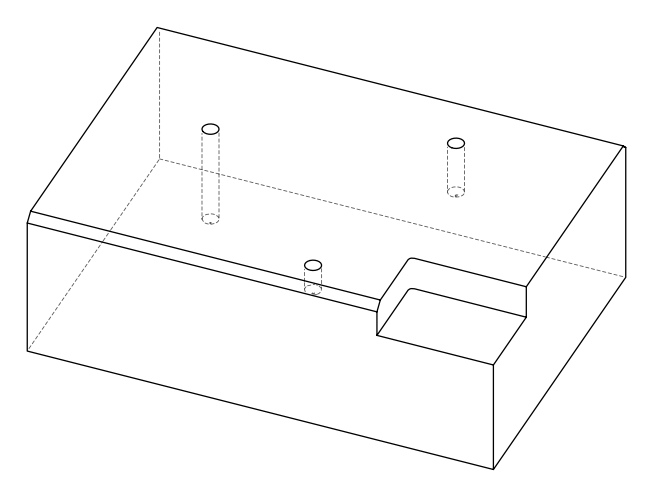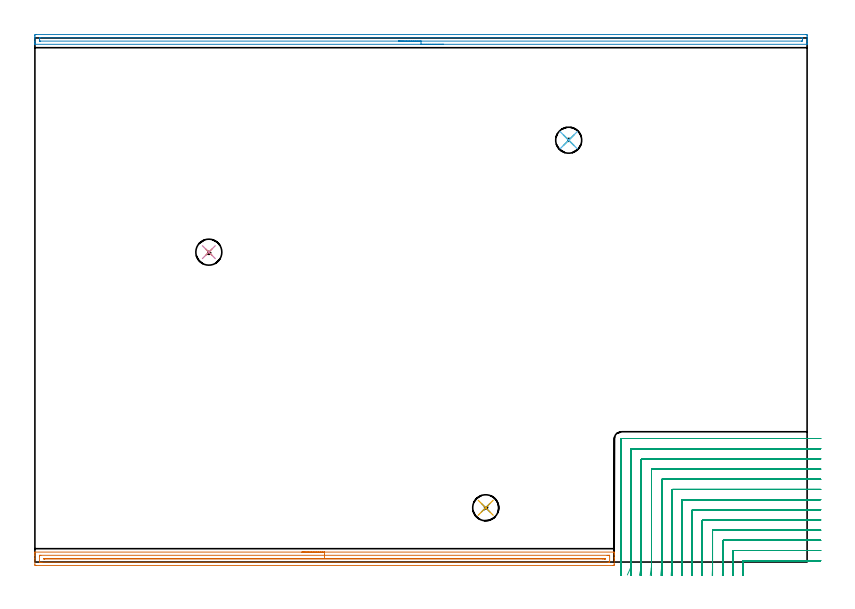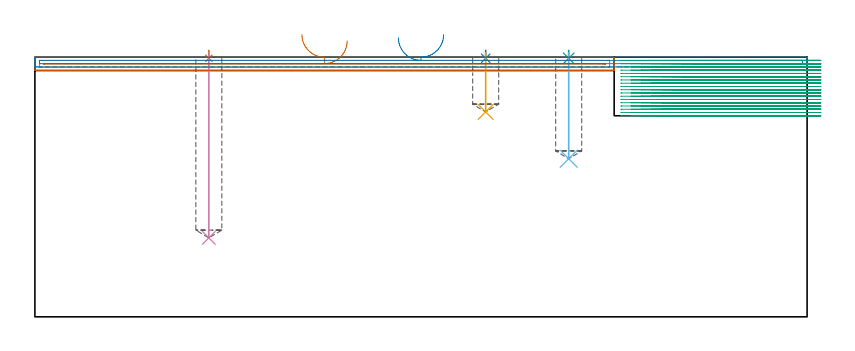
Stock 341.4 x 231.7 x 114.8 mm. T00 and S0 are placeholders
(PLAN: 9 operations, 3 tool changes, 62.5 min)
(1 SPOT_DRILL | STEP1POCKET | NXT0321_9005460120000 | 0.03 min | 1 mm3)
(2 SPOT_DRILL_1 | STEP1POCKET_1 | NXT0321_9005460120000 | 0.03 min | 1 mm3)
(3 SPOT_DRILL_2 | STEP1POCKET_2 | NXT0321_9005460120000 | 0.03 min | 1 mm3)
(4 DRILL_BLIND_HOLE_INTO_CENTER | STEP1POCKET | UGT0301_510 | 0.33 min | 8037 mm3)
(5 DRILL_BLIND_HOLE_INTO_CENTER_1 | STEP1POCKET_1 | UGT0301_510 | 0.11 min | 2267 mm3)
(6 DRILL_BLIND_HOLE_INTO_CENTER_2 | STEP1POCKET_2 | UGT0301_510 | 0.19 min | 4411 mm3)
(7 AREA_MILL | FG_CHAMFER_SURFACE | UGT0205_001 | 6.3 min | 4529 mm3)
(8 AREA_MILL_1 | FG_CHAMFER_SURFACE_1 | UGT0205_001 | 5.63 min | 3158 mm3)
(9 MILL_CORNER_NOTCH_RECTANGULAR | CORNER_NOTCH_RECTANGULAR | NXT0201_008 | Follow Part, ap 1.5, ae 75% | 49.91 min | 127146 mm3)
(TOOL NXT0321_9005460120000 | NC Spot Drill, 142deg, 12mm, Carbide, Uncoated | D12 PA142 FL30 Z2)
(TOOL UGT0301_510 | Carbide Drill 11.5 mm | D11.5 PA118 FL94 Z2)
(TOOL UGT0205_001 | Chamfer Mill 20 x 3 x 45 deg. | D20 FL50 Z2)
(TOOL NXT0201_008 | ENDMILL 6mm [2P460-0600-NA 1630] | D6 FL26 Z6)
(OP 1 SPOT_DRILL)
G17 G21 G94 G90
T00 M6
G54
G17 G0 G90 X76.9 Y137. S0 M3
G43 Z124.8 H0
G94 G81 G98 Z114.305 F250. R117.8
G80
M5
M2
(OP 2 SPOT_DRILL_1)
G17 G21 G94 G90
T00 M6
G54
G17 G0 G90 X199.3 Y24. S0 M3
G43 Z124.8 H0
G94 G81 G98 Z114.305 F250. R117.8
G80
M5
M2
(OP 3 SPOT_DRILL_2)
G17 G21 G94 G90
T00 M6
G54
G17 G0 G90 X236. Y186.5 S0 M3
G43 Z124.8 H0
G94 G81 G98 Z114.305 F250. R117.8
G80
M5
M2
(OP 4 DRILL_BLIND_HOLE_INTO_CENTER)
G17 G21 G94 G90
T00 M6
G54
G17 G0 G90 X76.9 Y137. S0 M3
G43 Z124.8 H0
G94 G81 G98 Z34.9 F250. R116.8
G80
M5
M2
(OP 5 DRILL_BLIND_HOLE_INTO_CENTER_1)
G17 G21 G94 G90
T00 M6
G54
G17 G0 G90 X199.3 Y24. S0 M3
G43 Z124.8 H0
G94 G81 G98 Z90.6 F250. R116.8
G80
M5
M2
(OP 6 DRILL_BLIND_HOLE_INTO_CENTER_2)
G17 G21 G94 G90
T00 M6
G54
G17 G0 G90 X236. Y186.5 S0 M3
G43 Z124.8 H0
G94 G81 G98 Z69.9 F250. R116.8
G80
M5
M2
(OP 7 AREA_MILL)
G17 G21 G94 G90
T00 M6
G54
G17 G0 G90 X118.05 Y4.4 S1061 M3
G43 Z124.8 H0
G94 G1 X118.088 Z123.928 F250.
X118.202 Z123.063
X118.391 Z122.212
X118.653 Z121.38
X118.987 Z120.574
X119.39 Z119.8
X119.858 Z119.064
X120.39 Z118.372
X120.979 Z117.729
X121.622 Z117.139
X122.314 Z116.608
X123.05 Z116.14
X123.824 Z115.737
X124.63 Z115.403
X125.462 Z115.141
X126.314 Z114.952
X127.178 Z114.838
X128.05 Z114.8
X255.917
X256.09 Y4.397 Z114.788
X256.098 Y4.266 Z114.658
X256.1 Y4.129 Z114.529
Y3.909 Z114.308
Y3.196 Z113.59
Y1.967 Z112.363
Y1.45 Z111.844
Y0.835 Z111.231
Y-0.91 Z109.486
X256.097 Y-1.169 Z109.228
X256.09 Y-1.493 Z108.904
X255.808 Y-1.498 Z108.901
X255.47 Y-1.5 Z108.9
X0.63
X0.292 Y-1.498 Z108.901
X0.01 Y-1.493 Z108.904
X0. Y-1.169 Z109.228
Y1.45 Z111.844
Y2.839 Z113.235
Y3.196 Z113.59
Y3.909 Z114.308
Y4.129 Z114.529
X0.002 Y4.266 Z114.658
X0.01 Y4.404 Z114.795
X0.179 Y4.4 Z114.8
X128.05
Y2.986 Z113.386
X253.003
X253.682 Y2.985 Z113.385
X253.9 Y2.983 Z113.383
X254.039 Y2.979 Z113.379
X254.091 Y2.97 Z113.37
X254.093 Y2.94 Z113.34
X254.099 Y2.789 Z113.189
Y0.17 Z110.57
X254.095 Y0.033 Z110.433
X254.09 Y-0.07 Z110.33
X254.02 Y-0.079 Z110.321
X253.682 Y-0.083 Z110.317
X253.466 Y-0.085 Z110.315
X3.097 Y-0.086 Z110.314
X2.418 Y-0.085 Z110.315
X2.2 Y-0.083 Z110.317
X2.061 Y-0.079 Z110.321
X2.009 Y-0.07 Z110.33
X2.007 Y-0.041 Z110.359
X2.001 Y0.111 Z110.511
Y2.73 Z113.13
X2.005 Y2.867 Z113.267
X2.01 Y2.97 Z113.37
X2.08 Y2.979 Z113.379
X2.418 Y2.983 Z113.383
X2.634 Y2.985 Z113.385
X128.05 Y2.986 Z113.386
Y1.571 Z111.971
X251.77
X251.894 Y1.57 Z111.97
X252.018 Y1.567 Z111.967
X252.09 Y1.564 Z111.964
X252.093 Y1.517 Z111.917
X252.094 Y1.45 Z111.85
X252.09 Y1.351 Z111.751
X252.085 Y1.335 Z111.735
X252.059 Y1.332 Z111.732
X252.017 Y1.33 Z111.73
X251.894 Y1.329 Z111.729
X251.124 Y1.328 Z111.728
X4.33 Y1.329 Z111.729
X4.206 Y1.33 Z111.73
X4.082 Y1.333 Z111.733
X4.01 Y1.336 Z111.736
X4.007 Y1.383 Z111.783
X4.006 Y1.45 Z111.85
X4.01 Y1.549 Z111.949
X4.015 Y1.565 Z111.965
X4.041 Y1.568 Z111.968
X4.083 Y1.57 Z111.97
X4.206 Y1.571 Z111.971
X4.976
X128.05
X128.922 Z112.009
X129.786 Z112.123
X130.638 Z112.312
X131.47 Z112.575
X132.276 Z112.908
X133.05 Z113.311
X133.786 Z113.78
X134.478 Z114.311
X135.121 Z114.9
X135.71 Z115.544
X136.242 Z116.236
X136.71 Z116.971
X137.113 Z117.745
X137.447 Z118.551
X137.709 Z119.383
X137.898 Z120.235
X138.012 Z121.1
X138.05 Z121.971
G0 Z124.8
M5
M2
(OP 8 AREA_MILL_1)
G17 G21 G94 G90
T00 M6
G54
G17 G0 G90 X180.7 Y228.9 S1061 M3
G43 Z124.8 H0
G94 G1 X180.662 Z123.928 F250.
X180.548 Z123.063
X180.359 Z122.212
X180.097 Z121.38
X179.763 Z120.574
X179.36 Z119.8
X178.892 Z119.064
X178.36 Z118.372
X177.771 Z117.729
X177.128 Z117.14
X176.436 Z116.608
X175.7 Z116.14
X174.926 Z115.737
X174.12 Z115.403
X173.288 Z115.141
X172.436 Z114.952
X171.572 Z114.838
X170.7 Z114.8
X0.165
X0.01 Y228.902 Z114.788
X0.002 Y229.044 Z114.649
X0. Y229.192 Z114.508
Y229.525 Z114.174
Y230.173 Z113.522
Y231.374 Z112.323
Y231.927 Z111.767
Y232.528 Z111.167
X0.003 Y232.805 Z110.89
X0.01 Y233.191 Z110.504
X0.213 Y233.196 Z110.501
X0.611 Y233.2 Z110.5
X340.789
X341.187 Y233.196 Z110.501
X341.39 Y233.191 Z110.504
X341.4 Y232.805 Z110.89
Y232.528 Z111.167
Y231.927 Z111.767
Y231.374 Z112.323
Y231.05 Z112.646
Y230.496 Z113.2
Y230.173 Z113.522
Y229.525 Z114.174
Y229.191 Z114.508
X341.398 Y229.044 Z114.649
X341.39 Y228.902 Z114.788
X341.235 Y228.9 Z114.8
X170.7
Y230.314 Z113.386
X2.397 Y230.315 Z113.385
X2.251 Y230.316 Z113.384
X2.046 Y230.321 Z113.379
X2.009 Y230.327 Z113.373
X2.005 Y230.355 Z113.345
X2.002 Y230.384 Z113.316
X2. Y230.562 Z113.138
X2.003 Y231.05 Z112.65
X2.009 Y231.431 Z112.269
X2.032 Y231.779 Z111.921
X2.397 Y231.784 Z111.916
X2.542 Y231.785 Z111.915
X339.003
X339.149 Y231.784 Z111.916
X339.354 Y231.779 Z111.921
X339.391 Y231.773 Z111.927
X339.395 Y231.745 Z111.955
X339.398 Y231.716 Z111.984
X339.4 Y231.538 Z112.162
X339.397 Y231.05 Z112.65
X339.391 Y230.669 Z113.031
X339.368 Y230.321 Z113.379
X339.003 Y230.316 Z113.384
X338.858 Y230.315 Z113.385
X170.7 Y230.314 Z113.386
X169.828 Z113.424
X168.964 Z113.538
X168.112 Z113.727
X167.28 Z113.989
X166.474 Z114.323
X165.7 Z114.726
X164.964 Z115.194
X164.272 Z115.725
X163.629 Z116.315
X163.04 Z116.958
X162.508 Z117.65
X162.04 Z118.386
X161.637 Z119.16
X161.303 Z119.966
X161.041 Z120.798
X160.852 Z121.649
X160.738 Z122.514
X160.7 Z123.386
G0 Z124.8
M5
M2
(OP 9 MILL_CORNER_NOTCH_RECTANGULAR)
G17 G21 G94 G90
T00 M6
G54
G17 G0 G90 X347.4 Y0.6 S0 M3
G43 Z124.8 H1
Z113.361
G94 G1 X344.4 F250.
X313.396 F500.
G3 X313.1 Y0.304 R0.3
G1 Y-1.109
G2 X313.067 Y-3. R54.
G1 X312.962 Y-5.998 F250.
G0 Z124.8
X347.4 Y5.1
Z113.361
G1 X344.4
X308.896 F500.
G3 X308.6 Y4.804 R0.3
G1 Y-1.109
G2 X308.564 Y-3. R49.5
G1 X308.449 Y-5.998 F250.
G0 Z124.8
X347.4 Y9.6
Z113.361
G1 X344.4
X304.396 F500.
G3 X304.1 Y9.304 R0.3
G1 Y-1.109
G2 X304.06 Y-3. R45.
G1 X303.934 Y-5.997 F250.
G0 Z124.8
X347.4 Y14.1
Z113.361
G1 X344.4
X299.897 F500.
G3 X299.6 Y13.803 R0.3
G1 Y-1.109
G2 X299.556 Y-3. R40.5
G1 X299.416 Y-5.997 F250.
G0 Z124.8
X347.4 Y18.6
Z113.361
G1 X344.4
X295.397 F500.
G3 X295.1 Y18.303 R0.3
G1 Y-1.109
G2 X295.05 Y-3. R36.
G1 X294.893 Y-5.996 F250.
G0 Z124.8
X347.4 Y23.1
Z113.361
G1 X344.4
X290.897 F500.
G3 X290.6 Y22.803 R0.3
G1 Y-1.109
G2 X290.543 Y-3. R31.5
G1 X290.363 Y-5.995 F250.
G0 Z124.8
X347.4 Y27.6
Z113.361
G1 X344.4
X286.397 F500.
G3 X286.1 Y27.303 R0.3
G1 Y-1.109
G2 X286.034 Y-3. R27.
G1 X285.824 Y-5.993 F250.
G0 Z124.8
X347.4 Y32.1
Z113.361
G1 X344.4
X281.897 F500.
G3 X281.6 Y31.803 R0.3
G1 Y-1.109
G2 X281.52 Y-3. R22.5
G1 X281.268 Y-5.989 F250.
G0 Z124.8
X347.4 Y36.6
Z113.361
G1 X344.4
X277.397 F500.
G3 X277.1 Y36.303 R0.3
G1 Y-1.109
G2 X277. Y-3. R18.
G1 X276.685 Y-5.983 F250.
G0 Z124.8
X347.4 Y41.1
Z113.361
G1 X344.4
X272.897 F500.
G3 X272.6 Y40.803 R0.3
G1 Y-1.109
G2 X272.467 Y-3. R13.5
G1 X272.047 Y-5.97 F250.
G0 Z124.8
X347.4 Y45.6
Z113.361
G1 X344.4
X268.398 F500.
G3 X268.1 Y45.302 R0.3
G1 Y-1.109
G2 X267.899 Y-3. R9.
G1 X267.269 Y-5.933 F250.
G0 Z124.8
X347.4 Y50.1
Z113.361
G1 X344.4
X263.898 F500.
G3 X263.6 Y49.802 R0.3
G1 Y-1.109
G2 X263.183 Y-3. R4.5
G1 X261.922 Y-5.722 F250.
G0 Z124.8
X347.4 Y54.6
Z113.361
G1 X344.4
X259.4 F500.
G3 X259.1 Y54.3 R0.3
G1 Y-1.109
Y-4.109 F250.
G0 Z124.8
X347.4 Y0.6
Z111.922
G1 X344.4
X313.396 F500.
G3 X313.1 Y0.304 R0.3
G1 Y-2.707
X313.099 Y-3.
X313.083 Y-6. F250.
G0 Z124.8
X347.4 Y5.1
Z111.922
G1 X344.4
X308.896 F500.
G3 X308.6 Y4.804 R0.3
G1 Y-2.707
X308.599 Y-3.
X308.581 Y-6. F250.
G0 Z124.8
X347.4 Y9.6
Z111.922
G1 X344.4
X304.396 F500.
G3 X304.1 Y9.304 R0.3
G1 Y-2.707
X304.099 Y-3.
X304.08 Y-6. F250.
G0 Z124.8
X347.4 Y14.1
Z111.922
G1 X344.4
X299.897 F500.
G3 X299.6 Y13.804 R0.3
G1 Y-2.707
G2 X299.599 Y-3. R40.5
G1 X299.577 Y-6. F250.
G0 Z124.8
X347.4 Y18.6
Z111.922
G1 X344.4
X295.397 F500.
G3 X295.1 Y18.303 R0.3
G1 Y-2.707
G2 X295.099 Y-3. R36.
G1 X295.074 Y-6. F250.
G0 Z124.8
X347.4 Y23.1
Z111.922
G1 X344.4
X290.897 F500.
G3 X290.6 Y22.803 R0.3
G1 Y-2.707
G2 X290.599 Y-3. R31.5
G1 X290.571 Y-6. F250.
G0 Z124.8
X347.4 Y27.6
Z111.922
G1 X344.4
X286.397 F500.
G3 X286.1 Y27.303 R0.3
G1 Y-2.707
G2 X286.098 Y-3. R27.
G1 X286.066 Y-6. F250.
G0 Z124.8
X347.4 Y32.1
Z111.922
G1 X344.4
X281.897 F500.
G3 X281.6 Y31.803 R0.3
G1 Y-2.707
G2 X281.598 Y-3. R22.5
G1 X281.559 Y-6. F250.
G0 Z124.8
X347.4 Y36.6
Z111.922
G1 X344.4
X277.397 F500.
G3 X277.1 Y36.303 R0.3
G1 Y-2.707
G2 X277.098 Y-3. R18.
G1 X277.049 Y-6. F250.
G0 Z124.8
X347.4 Y41.1
Z111.922
G1 X344.4
X272.897 F500.
G3 X272.6 Y40.803 R0.3
G1 Y-2.707
G2 X272.597 Y-3. R13.5
G1 X272.532 Y-5.999 F250.
G0 Z124.8
X347.4 Y45.6
Z111.922
G1 X344.4
X268.398 F500.
G3 X268.1 Y45.302 R0.3
G1 Y-2.707
G2 X268.095 Y-3. R9.
G1 X267.998 Y-5.998 F250.
G0 Z124.8
X347.4 Y50.1
Z111.922
G1 X344.4
X263.898 F500.
G3 X263.6 Y49.802 R0.3
G1 Y-2.707
G2 X263.59 Y-3. R4.5
G1 X263.395 Y-5.994 F250.
G0 Z124.8
X347.4 Y54.6
Z111.922
G1 X344.4
X259.4 F500.
G3 X259.1 Y54.3 R0.3
G1 Y-2.707
Y-5.707 F250.
G0 Z124.8
X347.4 Y0.6
Z110.483
G1 X344.4
X313.396 F500.
G3 X313.1 Y0.304 R0.3
G1 Y-3.
Y-6. F250.
G0 Z124.8
X347.4 Y5.1
Z110.483
G1 X344.4
X308.896 F500.
G3 X308.6 Y4.804 R0.3
G1 Y-3.
Y-6. F250.
G0 Z124.8
X347.4 Y9.6
Z110.483
G1 X344.4
X304.396 F500.
G3 X304.1 Y9.304 R0.3
G1 Y-3.
Y-6. F250.
G0 Z124.8
X347.4 Y14.1
Z110.483
G1 X344.4
X299.897 F500.
G3 X299.6 Y13.803 R0.3
G1 Y-3.
Y-6. F250.
G0 Z124.8
X347.4 Y18.6
Z110.483
G1 X344.4
X295.397 F500.
G3 X295.1 Y18.303 R0.3
G1 Y-3.
Y-6. F250.
G0 Z124.8
X347.4 Y23.1
Z110.483
G1 X344.4
X290.897 F500.
G3 X290.6 Y22.803 R0.3
G1 Y-3.
Y-6. F250.
G0 Z124.8
X347.4 Y27.6
Z110.483
G1 X344.4
X286.397 F500.
G3 X286.1 Y27.303 R0.3
G1 Y-3.
Y-6. F250.
G0 Z124.8
X347.4 Y32.1
Z110.483
G1 X344.4
X281.897 F500.
G3 X281.6 Y31.803 R0.3
G1 Y-3.
Y-6. F250.
G0 Z124.8
X347.4 Y36.6
Z110.483
G1 X344.4
X277.397 F500.
G3 X277.1 Y36.303 R0.3
G1 Y-3.
Y-6. F250.
G0 Z124.8
X347.4 Y41.1
Z110.483
G1 X344.4
X272.897 F500.
G3 X272.6 Y40.803 R0.3
G1 Y-3.
Y-6. F250.
G0 Z124.8
X347.4 Y45.6
Z110.483
G1 X344.4
X268.398 F500.
G3 X268.1 Y45.302 R0.3
G1 Y-3.
Y-6. F250.
G0 Z124.8
X347.4 Y50.1
Z110.483
G1 X344.4
X263.898 F500.
G3 X263.6 Y49.802 R0.3
G1 Y-3.
Y-6. F250.
G0 Z124.8
X347.4 Y54.6
Z110.483
G1 X344.4
X259.4 F500.
G3 X259.1 Y54.3 R0.3
G1 Y-3.
Y-6. F250.
G0 Z124.8
X347.4 Y0.6
Z109.044
G1 X344.4
X313.396 F500.
G3 X313.1 Y0.304 R0.3
G1 Y-3.
Y-6. F250.
G0 Z124.8
X347.4 Y5.1
Z109.044
G1 X344.4
X308.896 F500.
G3 X308.6 Y4.804 R0.3
G1 Y-3.
Y-6. F250.
G0 Z124.8
X347.4 Y9.6
Z109.044
G1 X344.4
X304.396 F500.
G3 X304.1 Y9.304 R0.3
G1 Y-3.
Y-6. F250.
G0 Z124.8
X347.4 Y14.1
Z109.044
G1 X344.4
X299.896 F500.
G3 X299.6 Y13.803 R0.3
G1 Y-3.
Y-6. F250.
G0 Z124.8
X347.4 Y18.6
Z109.044
G1 X344.4
X295.397 F500.
G3 X295.1 Y18.303 R0.3
G1 Y-3.
Y-6. F250.
G0 Z124.8
X347.4 Y23.1
Z109.044
G1 X344.4
X290.897 F500.
G3 X290.6 Y22.803 R0.3
G1 Y-3.
Y-6. F250.
G0 Z124.8
X347.4 Y27.6
Z109.044
G1 X344.4
X286.397 F500.
G3 X286.1 Y27.303 R0.3
G1 Y-3.
Y-6. F250.
G0 Z124.8
X347.4 Y32.1
Z109.044
G1 X344.4
X281.897 F500.
G3 X281.6 Y31.803 R0.3
G1 Y-3.
Y-6. F250.
G0 Z124.8
X347.4 Y36.6
Z109.044
G1 X344.4
X277.397 F500.
G3 X277.1 Y36.303 R0.3
G1 Y-3.
Y-6. F250.
G0 Z124.8
X347.4 Y41.1
Z109.044
G1 X344.4
X272.897 F500.
G3 X272.6 Y40.803 R0.3
G1 Y-3.
Y-6. F250.
G0 Z124.8
X347.4 Y45.6
Z109.044
G1 X344.4
X268.398 F500.
G3 X268.1 Y45.302 R0.3
G1 Y-3.
Y-6. F250.
G0 Z124.8
X347.4 Y50.1
Z109.044
G1 X344.4
X263.898 F500.
G3 X263.6 Y49.802 R0.3
G1 Y-3.
Y-6. F250.
G0 Z124.8
X347.4 Y54.6
Z109.044
G1 X344.4
X259.4 F500.
G3 X259.1 Y54.3 R0.3
G1 Y-3.
Y-6. F250.
G0 Z124.8
X347.4 Y0.6
Z107.605
G1 X344.4
X313.396 F500.
G3 X313.1 Y0.304 R0.3
G1 Y-3.
Y-6. F250.
G0 Z124.8
X347.4 Y5.1
Z107.605
G1 X344.4
X308.896 F500.
G3 X308.6 Y4.804 R0.3
G1 Y-3.
Y-6. F250.
G0 Z124.8
X347.4 Y9.6
Z107.605
G1 X344.4
X304.396 F500.
G3 X304.1 Y9.304 R0.3
G1 Y-3.
Y-6. F250.
G0 Z124.8
X347.4 Y14.1
Z107.605
G1 X344.4
X299.897 F500.
G3 X299.6 Y13.803 R0.3
G1 Y-3.
Y-6. F250.
G0 Z124.8
X347.4 Y18.6
Z107.605
G1 X344.4
X295.397 F500.
G3 X295.1 Y18.303 R0.3
G1 Y-3.
Y-6. F250.
G0 Z124.8
X347.4 Y23.1
Z107.605
G1 X344.4
X290.897 F500.
G3 X290.6 Y22.803 R0.3
G1 Y-3.
Y-6. F250.
G0 Z124.8
X347.4 Y27.6
Z107.605
G1 X344.4
X286.397 F500.
G3 X286.1 Y27.303 R0.3
G1 Y-3.
Y-6. F250.
G0 Z124.8
X347.4 Y32.1
Z107.605
G1 X344.4
X281.897 F500.
G3 X281.6 Y31.803 R0.3
G1 Y-3.
Y-6. F250.
G0 Z124.8
X347.4 Y36.6
Z107.605
G1 X344.4
X277.397 F500.
G3 X277.1 Y36.303 R0.3
G1 Y-3.
Y-6. F250.
G0 Z124.8
X347.4 Y41.1
Z107.605
G1 X344.4
X272.897 F500.
G3 X272.6 Y40.803 R0.3
G1 Y-3.
Y-6. F250.
G0 Z124.8
X347.4 Y45.6
Z107.605
G1 X344.4
X268.398 F500.
G3 X268.1 Y45.302 R0.3
G1 Y-3.
Y-6. F250.
G0 Z124.8
X347.4 Y50.1
Z107.605
G1 X344.4
X263.898 F500.
G3 X263.6 Y49.802 R0.3
G1 Y-3.
Y-6. F250.
G0 Z124.8
X347.4 Y54.6
Z107.605
G1 X344.4
X259.4 F500.
G3 X259.1 Y54.3 R0.3
G1 Y-3.
Y-6. F250.
G0 Z124.8
X347.4 Y0.6
Z106.167
G1 X344.4
X313.396 F500.
G3 X313.1 Y0.304 R0.3
G1 Y-3.
Y-6. F250.
G0 Z124.8
X347.4 Y5.1
Z106.167
G1 X344.4
X308.896 F500.
G3 X308.6 Y4.804 R0.3
G1 Y-3.
Y-6. F250.
G0 Z124.8
X347.4 Y9.6
Z106.167
G1 X344.4
X304.396 F500.
G3 X304.1 Y9.304 R0.3
G1 Y-3.
Y-6. F250.
G0 Z124.8
X347.4 Y14.1
Z106.167
G1 X344.4
X299.897 F500.
G3 X299.6 Y13.803 R0.3
G1 Y-3.
Y-6. F250.
G0 Z124.8
X347.4 Y18.6
Z106.167
G1 X344.4
X295.397 F500.
G3 X295.1 Y18.303 R0.3
G1 Y-3.
Y-6. F250.
G0 Z124.8
X347.4 Y23.1
Z106.167
G1 X344.4
X290.897 F500.
G3 X290.6 Y22.803 R0.3
G1 Y-3.
Y-6. F250.
G0 Z124.8
X347.4 Y27.6
Z106.167
G1 X344.4
X286.397 F500.
G3 X286.1 Y27.303 R0.3
G1 Y-3.
Y-6. F250.
G0 Z124.8
X347.4 Y32.1
Z106.167
G1 X344.4
X281.897 F500.
G3 X281.6 Y31.803 R0.3
G1 Y-3.
Y-6. F250.
G0 Z124.8
X347.4 Y36.6
Z106.167
G1 X344.4
X277.397 F500.
G3 X277.1 Y36.303 R0.3
G1 Y-3.
Y-6. F250.
G0 Z124.8
X347.4 Y41.1
Z106.167
G1 X344.4
X272.897 F500.
G3 X272.6 Y40.803 R0.3
G1 Y-3.
Y-6. F250.
G0 Z124.8
X347.4 Y45.6
Z106.167
G1 X344.4
X268.398 F500.
G3 X268.1 Y45.302 R0.3
G1 Y-3.
Y-6. F250.
G0 Z124.8
X347.4 Y50.1
Z106.167
G1 X344.4
X263.898 F500.
G3 X263.6 Y49.802 R0.3
G1 Y-3.
Y-6. F250.
G0 Z124.8
X347.4 Y54.6
Z106.167
G1 X344.4
X259.4 F500.
G3 X259.1 Y54.3 R0.3
G1 Y-3.
Y-6. F250.
G0 Z124.8
X347.4 Y0.6
Z104.728
G1 X344.4
X313.396 F500.
G3 X313.1 Y0.304 R0.3
G1 Y-3.
Y-6. F250.
G0 Z124.8
X347.4 Y5.1
Z104.728
G1 X344.4
X308.896 F500.
G3 X308.6 Y4.804 R0.3
G1 Y-3.
Y-6. F250.
G0 Z124.8
X347.4 Y9.6
Z104.728
G1 X344.4
X304.396 F500.
G3 X304.1 Y9.304 R0.3
G1 Y-3.
Y-6. F250.
G0 Z124.8
X347.4 Y14.1
Z104.728
G1 X344.4
X299.897 F500.
G3 X299.6 Y13.803 R0.3
G1 Y-3.
Y-6. F250.
G0 Z124.8
X347.4 Y18.6
Z104.728
G1 X344.4
X295.397 F500.
G3 X295.1 Y18.303 R0.3
G1 Y-3.
Y-6. F250.
G0 Z124.8
X347.4 Y23.1
Z104.728
G1 X344.4
X290.897 F500.
G3 X290.6 Y22.803 R0.3
G1 Y-3.
Y-6. F250.
G0 Z124.8
X347.4 Y27.6
Z104.728
G1 X344.4
X286.397 F500.
G3 X286.1 Y27.303 R0.3
G1 Y-3.
Y-6. F250.
G0 Z124.8
X347.4 Y32.1
Z104.728
G1 X344.4
X281.897 F500.
G3 X281.6 Y31.803 R0.3
G1 Y-3.
Y-6. F250.
G0 Z124.8
X347.4 Y36.6
Z104.728
G1 X344.4
X277.397 F500.
G3 X277.1 Y36.303 R0.3
G1 Y-3.
Y-6. F250.
G0 Z124.8
X347.4 Y41.1
Z104.728
G1 X344.4
X272.897 F500.
G3 X272.6 Y40.803 R0.3
G1 Y-3.
Y-6. F250.
G0 Z124.8
X347.4 Y45.6
Z104.728
G1 X344.4
X268.398 F500.
G3 X268.1 Y45.302 R0.3
G1 Y-3.
Y-6. F250.
G0 Z124.8
X347.4 Y50.1
Z104.728
G1 X344.4
X263.898 F500.
G3 X263.6 Y49.802 R0.3
G1 Y-3.
Y-6. F250.
G0 Z124.8
X347.4 Y54.6
Z104.728
G1 X344.4
X259.4 F500.
G3 X259.1 Y54.3 R0.3
G1 Y-3.
Y-6. F250.
G0 Z124.8
X347.4 Y0.6
Z103.289
G1 X344.4
X313.396 F500.
G3 X313.1 Y0.304 R0.3
G1 Y-3.
Y-6. F250.
G0 Z124.8
X347.4 Y5.1
Z103.289
G1 X344.4
X308.896 F500.
G3 X308.6 Y4.804 R0.3
G1 Y-3.
Y-6. F250.
G0 Z124.8
X347.4 Y9.6
Z103.289
G1 X344.4
X304.396 F500.
G3 X304.1 Y9.304 R0.3
G1 Y-3.
Y-6. F250.
G0 Z124.8
X347.4 Y14.1
Z103.289
G1 X344.4
X299.897 F500.
G3 X299.6 Y13.803 R0.3
G1 Y-3.
Y-6. F250.
G0 Z124.8
X347.4 Y18.6
Z103.289
G1 X344.4
X295.397 F500.
G3 X295.1 Y18.303 R0.3
G1 Y-3.
Y-6. F250.
G0 Z124.8
X347.4 Y23.1
Z103.289
G1 X344.4
X290.897 F500.
G3 X290.6 Y22.803 R0.3
G1 Y-3.
Y-6. F250.
G0 Z124.8
X347.4 Y27.6
Z103.289
G1 X344.4
X286.397 F500.
G3 X286.1 Y27.303 R0.3
G1 Y-3.
Y-6. F250.
G0 Z124.8
X347.4 Y32.1
Z103.289
G1 X344.4
X281.897 F500.
G3 X281.6 Y31.803 R0.3
G1 Y-3.
Y-6. F250.
G0 Z124.8
X347.4 Y36.6
Z103.289
G1 X344.4
X277.397 F500.
G3 X277.1 Y36.303 R0.3
G1 Y-3.
Y-6. F250.
G0 Z124.8
X347.4 Y41.1
Z103.289
G1 X344.4
X272.897 F500.
G3 X272.6 Y40.803 R0.3
G1 Y-3.
Y-6. F250.
G0 Z124.8
X347.4 Y45.6
Z103.289
G1 X344.4
X268.398 F500.
G3 X268.1 Y45.302 R0.3
G1 Y-3.
Y-6. F250.
G0 Z124.8
X347.4 Y50.1
Z103.289
G1 X344.4
X263.898 F500.
G3 X263.6 Y49.802 R0.3
G1 Y-3.
Y-6. F250.
G0 Z124.8
X347.4 Y54.6
Z103.289
G1 X344.4
X259.4 F500.
G3 X259.1 Y54.3 R0.3
G1 Y-3.
Y-6. F250.
G0 Z124.8
X347.4 Y0.6
Z101.85
G1 X344.4
X313.396 F500.
G3 X313.1 Y0.304 R0.3
G1 Y-3.
Y-6. F250.
G0 Z124.8
X347.4 Y5.1
Z101.85
G1 X344.4
X308.896 F500.
G3 X308.6 Y4.804 R0.3
G1 Y-3.
Y-6. F250.
G0 Z124.8
X347.4 Y9.6
Z101.85
G1 X344.4
X304.396 F500.
G3 X304.1 Y9.304 R0.3
G1 Y-3.
Y-6. F250.
G0 Z124.8
X347.4 Y14.1
Z101.85
G1 X344.4
X299.897 F500.
G3 X299.6 Y13.803 R0.3
G1 Y-3.
Y-6. F250.
G0 Z124.8
X347.4 Y18.6
Z101.85
G1 X344.4
X295.397 F500.
G3 X295.1 Y18.303 R0.3
G1 Y-3.
Y-6. F250.
G0 Z124.8
X347.4 Y23.1
Z101.85
G1 X344.4
X290.897 F500.
G3 X290.6 Y22.803 R0.3
G1 Y-3.
Y-6. F250.
G0 Z124.8
X347.4 Y27.6
Z101.85
G1 X344.4
X286.397 F500.
G3 X286.1 Y27.303 R0.3
G1 Y-3.
Y-6. F250.
G0 Z124.8
X347.4 Y32.1
Z101.85
G1 X344.4
X281.897 F500.
G3 X281.6 Y31.803 R0.3
G1 Y-3.
Y-6. F250.
G0 Z124.8
X347.4 Y36.6
Z101.85
G1 X344.4
X277.397 F500.
G3 X277.1 Y36.303 R0.3
G1 Y-3.
Y-6. F250.
G0 Z124.8
X347.4 Y41.1
Z101.85
G1 X344.4
X272.897 F500.
G3 X272.6 Y40.803 R0.3
G1 Y-3.
Y-6. F250.
G0 Z124.8
X347.4 Y45.6
Z101.85
G1 X344.4
X268.398 F500.
G3 X268.1 Y45.302 R0.3
G1 Y-3.
Y-6. F250.
G0 Z124.8
X347.4 Y50.1
Z101.85
G1 X344.4
X263.898 F500.
G3 X263.6 Y49.802 R0.3
G1 Y-3.
Y-6. F250.
G0 Z124.8
X347.4 Y54.6
Z101.85
G1 X344.4
X259.4 F500.
G3 X259.1 Y54.3 R0.3
G1 Y-3.
Y-6. F250.
G0 Z124.8
X347.4 Y0.6
Z100.411
G1 X344.4
X313.396 F500.
G3 X313.1 Y0.304 R0.3
G1 Y-3.
Y-6. F250.
G0 Z124.8
X347.4 Y5.1
Z100.411
G1 X344.4
X308.896 F500.
G3 X308.6 Y4.804 R0.3
G1 Y-3.
Y-6. F250.
G0 Z124.8
X347.4 Y9.6
Z100.411
G1 X344.4
X304.396 F500.
G3 X304.1 Y9.304 R0.3
G1 Y-3.
Y-6. F250.
G0 Z124.8
X347.4 Y14.1
Z100.411
G1 X344.4
X299.897 F500.
G3 X299.6 Y13.803 R0.3
G1 Y-3.
Y-6. F250.
G0 Z124.8
X347.4 Y18.6
Z100.411
G1 X344.4
X295.397 F500.
G3 X295.1 Y18.303 R0.3
G1 Y-3.
Y-6. F250.
G0 Z124.8
X347.4 Y23.1
Z100.411
G1 X344.4
X290.897 F500.
G3 X290.6 Y22.803 R0.3
G1 Y-3.
Y-6. F250.
G0 Z124.8
X347.4 Y27.6
Z100.411
G1 X344.4
X286.397 F500.
G3 X286.1 Y27.303 R0.3
G1 Y-3.
Y-6. F250.
G0 Z124.8
X347.4 Y32.1
Z100.411
G1 X344.4
X281.897 F500.
G3 X281.6 Y31.803 R0.3
G1 Y-3.
Y-6. F250.
G0 Z124.8
X347.4 Y36.6
Z100.411
G1 X344.4
X277.397 F500.
G3 X277.1 Y36.303 R0.3
G1 Y-3.
Y-6. F250.
G0 Z124.8
X347.4 Y41.1
Z100.411
G1 X344.4
X272.897 F500.
G3 X272.6 Y40.803 R0.3
G1 Y-3.
Y-6. F250.
G0 Z124.8
X347.4 Y45.6
Z100.411
G1 X344.4
X268.398 F500.
G3 X268.1 Y45.302 R0.3
G1 Y-3.
Y-6. F250.
G0 Z124.8
X347.4 Y50.1
Z100.411
G1 X344.4
X263.898 F500.
G3 X263.6 Y49.802 R0.3
G1 Y-3.
Y-6. F250.
G0 Z124.8
X347.4 Y54.6
Z100.411
G1 X344.4
X259.4 F500.
G3 X259.1 Y54.3 R0.3
G1 Y-3.
Y-6. F250.
G0 Z124.8
X347.4 Y0.6
Z98.972
G1 X344.4
X313.396 F500.
G3 X313.1 Y0.304 R0.3
G1 Y-3.
Y-6. F250.
G0 Z124.8
X347.4 Y5.1
Z98.972
G1 X344.4
X308.896 F500.
G3 X308.6 Y4.804 R0.3
G1 Y-3.
Y-6. F250.
G0 Z124.8
X347.4 Y9.6
Z98.972
G1 X344.4
X304.396 F500.
G3 X304.1 Y9.304 R0.3
G1 Y-3.
Y-6. F250.
G0 Z124.8
X347.4 Y14.1
Z98.972
G1 X344.4
X299.897 F500.
G3 X299.6 Y13.803 R0.3
G1 Y-3.
Y-6. F250.
G0 Z124.8
X347.4 Y18.6
Z98.972
G1 X344.4
X295.397 F500.
G3 X295.1 Y18.303 R0.3
G1 Y-3.
Y-6. F250.
G0 Z124.8
X347.4 Y23.1
Z98.972
G1 X344.4
X290.897 F500.
G3 X290.6 Y22.803 R0.3
G1 Y-3.
Y-6. F250.
G0 Z124.8
X347.4 Y27.6
Z98.972
G1 X344.4
X286.397 F500.
G3 X286.1 Y27.303 R0.3
G1 Y-3.
Y-6. F250.
G0 Z124.8
X347.4 Y32.1
Z98.972
G1 X344.4
X281.897 F500.
G3 X281.6 Y31.803 R0.3
G1 Y-3.
Y-6. F250.
G0 Z124.8
X347.4 Y36.6
Z98.972
G1 X344.4
X277.397 F500.
G3 X277.1 Y36.303 R0.3
G1 Y-3.
Y-6. F250.
G0 Z124.8
X347.4 Y41.1
Z98.972
G1 X344.4
X272.897 F500.
G3 X272.6 Y40.803 R0.3
G1 Y-3.
Y-6. F250.
G0 Z124.8
X347.4 Y45.6
Z98.972
G1 X344.4
X268.398 F500.
G3 X268.1 Y45.302 R0.3
G1 Y-3.
Y-6. F250.
G0 Z124.8
X347.4 Y50.1
Z98.972
G1 X344.4
X263.898 F500.
G3 X263.6 Y49.802 R0.3
G1 Y-3.
Y-6. F250.
G0 Z124.8
X347.4 Y54.6
Z98.972
G1 X344.4
X259.4 F500.
G3 X259.1 Y54.3 R0.3
G1 Y-3.
Y-6. F250.
G0 Z124.8
X347.4 Y0.6
Z97.533
G1 X344.4
X313.396 F500.
G3 X313.1 Y0.304 R0.3
G1 Y-3.
Y-6. F250.
G0 Z124.8
X347.4 Y5.1
Z97.533
G1 X344.4
X308.896 F500.
G3 X308.6 Y4.804 R0.3
G1 Y-3.
Y-6. F250.
G0 Z124.8
X347.4 Y9.6
Z97.533
G1 X344.4
X304.396 F500.
G3 X304.1 Y9.304 R0.3
G1 Y-3.
Y-6. F250.
G0 Z124.8
X347.4 Y14.1
Z97.533
G1 X344.4
X299.897 F500.
G3 X299.6 Y13.803 R0.3
G1 Y-3.
Y-6. F250.
G0 Z124.8
X347.4 Y18.6
Z97.533
G1 X344.4
X295.397 F500.
G3 X295.1 Y18.303 R0.3
G1 Y-3.
Y-6. F250.
G0 Z124.8
X347.4 Y23.1
Z97.533
G1 X344.4
X290.897 F500.
G3 X290.6 Y22.803 R0.3
G1 Y-3.
Y-6. F250.
G0 Z124.8
X347.4 Y27.6
Z97.533
G1 X344.4
X286.397 F500.
G3 X286.1 Y27.303 R0.3
G1 Y-3.
Y-6. F250.
G0 Z124.8
X347.4 Y32.1
Z97.533
G1 X344.4
X281.897 F500.
G3 X281.6 Y31.803 R0.3
G1 Y-3.
Y-6. F250.
G0 Z124.8
X347.4 Y36.6
Z97.533
G1 X344.4
X277.397 F500.
G3 X277.1 Y36.303 R0.3
G1 Y-3.
Y-6. F250.
G0 Z124.8
X347.4 Y41.1
Z97.533
G1 X344.4
X272.897 F500.
G3 X272.6 Y40.803 R0.3
G1 Y-3.
Y-6. F250.
G0 Z124.8
X347.4 Y45.6
Z97.533
G1 X344.4
X268.398 F500.
G3 X268.1 Y45.302 R0.3
G1 Y-3.
Y-6. F250.
G0 Z124.8
X347.4 Y50.1
Z97.533
G1 X344.4
X263.898 F500.
G3 X263.6 Y49.802 R0.3
G1 Y-3.
Y-6. F250.
G0 Z124.8
X347.4 Y54.6
Z97.533
G1 X344.4
X259.4 F500.
G3 X259.1 Y54.3 R0.3
G1 Y-3.
Y-6. F250.
G0 Z124.8
X347.4 Y0.6
Z96.094
G1 X344.4
X313.396 F500.
G3 X313.1 Y0.304 R0.3
G1 Y-3.
Y-6. F250.
G0 Z124.8
X347.4 Y5.1
Z96.094
G1 X344.4
X308.896 F500.
G3 X308.6 Y4.804 R0.3
G1 Y-3.
Y-6. F250.
G0 Z124.8
X347.4 Y9.6
Z96.094
G1 X344.4
X304.396 F500.
G3 X304.1 Y9.304 R0.3
G1 Y-3.
Y-6. F250.
G0 Z124.8
X347.4 Y14.1
Z96.094
G1 X344.4
X299.897 F500.
G3 X299.6 Y13.803 R0.3
G1 Y-3.
Y-6. F250.
G0 Z124.8
X347.4 Y18.6
Z96.094
G1 X344.4
X295.397 F500.
G3 X295.1 Y18.303 R0.3
G1 Y-3.
Y-6. F250.
G0 Z124.8
X347.4 Y23.1
Z96.094
G1 X344.4
X290.897 F500.
G3 X290.6 Y22.803 R0.3
G1 Y-3.
Y-6. F250.
G0 Z124.8
X347.4 Y27.6
Z96.094
G1 X344.4
X286.397 F500.
G3 X286.1 Y27.303 R0.3
G1 Y-3.
Y-6. F250.
G0 Z124.8
X347.4 Y32.1
Z96.094
G1 X344.4
X281.897 F500.
G3 X281.6 Y31.803 R0.3
G1 Y-3.
Y-6. F250.
G0 Z124.8
X347.4 Y36.6
Z96.094
G1 X344.4
X277.397 F500.
G3 X277.1 Y36.303 R0.3
G1 Y-3.
Y-6. F250.
G0 Z124.8
X347.4 Y41.1
Z96.094
G1 X344.4
X272.897 F500.
G3 X272.6 Y40.803 R0.3
G1 Y-3.
Y-6. F250.
G0 Z124.8
X347.4 Y45.6
Z96.094
G1 X344.4
X268.398 F500.
G3 X268.1 Y45.302 R0.3
G1 Y-3.
Y-6. F250.
G0 Z124.8
X347.4 Y50.1
Z96.094
G1 X344.4
X263.898 F500.
G3 X263.6 Y49.802 R0.3
G1 Y-3.
Y-6. F250.
G0 Z124.8
X347.4 Y54.6
Z96.094
G1 X344.4
X259.4 F500.
G3 X259.1 Y54.3 R0.3
G1 Y-3.
Y-6. F250.
G0 Z124.8
X347.4 Y0.6
Z94.656
G1 X344.4
X313.396 F500.
G3 X313.1 Y0.304 R0.3
G1 Y-3.
Y-6. F250.
G0 Z124.8
X347.4 Y5.1
Z94.656
G1 X344.4
X308.896 F500.
G3 X308.6 Y4.804 R0.3
G1 Y-3.
Y-6. F250.
G0 Z124.8
X347.4 Y9.6
Z94.656
G1 X344.4
X304.396 F500.
G3 X304.1 Y9.304 R0.3
G1 Y-3.
Y-6. F250.
G0 Z124.8
X347.4 Y14.1
Z94.656
G1 X344.4
X299.897 F500.
G3 X299.6 Y13.803 R0.3
G1 Y-3.
Y-6. F250.
G0 Z124.8
X347.4 Y18.6
Z94.656
G1 X344.4
X295.397 F500.
G3 X295.1 Y18.303 R0.3
G1 Y-3.
Y-6. F250.
G0 Z124.8
X347.4 Y23.1
Z94.656
G1 X344.4
X290.897 F500.
G3 X290.6 Y22.803 R0.3
G1 Y-3.
Y-6. F250.
G0 Z124.8
X347.4 Y27.6
Z94.656
G1 X344.4
X286.397 F500.
G3 X286.1 Y27.303 R0.3
G1 Y-3.
Y-6. F250.
G0 Z124.8
X347.4 Y32.1
Z94.656
G1 X344.4
X281.897 F500.
G3 X281.6 Y31.803 R0.3
G1 Y-3.
Y-6. F250.
G0 Z124.8
X347.4 Y36.6
Z94.656
G1 X344.4
X277.397 F500.
G3 X277.1 Y36.303 R0.3
G1 Y-3.
Y-6. F250.
G0 Z124.8
X347.4 Y41.1
Z94.656
G1 X344.4
X272.897 F500.
G3 X272.6 Y40.803 R0.3
G1 Y-3.
Y-6. F250.
G0 Z124.8
X347.4 Y45.6
Z94.656
G1 X344.4
X268.398 F500.
G3 X268.1 Y45.302 R0.3
G1 Y-3.
Y-6. F250.
G0 Z124.8
X347.4 Y50.1
Z94.656
G1 X344.4
X263.898 F500.
G3 X263.6 Y49.802 R0.3
G1 Y-3.
Y-6. F250.
G0 Z124.8
X347.4 Y54.6
Z94.656
G1 X344.4
X259.4 F500.
G3 X259.1 Y54.3 R0.3
G1 Y-3.
Y-6. F250.
G0 Z124.8
X347.4 Y0.6
Z93.217
G1 X344.4
X313.396 F500.
G3 X313.1 Y0.304 R0.3
G1 Y-3.
Y-6. F250.
G0 Z124.8
X347.4 Y5.1
Z93.217
G1 X344.4
X308.896 F500.
G3 X308.6 Y4.804 R0.3
G1 Y-3.
Y-6. F250.
G0 Z124.8
X347.4 Y9.6
Z93.217
G1 X344.4
X304.396 F500.
G3 X304.1 Y9.304 R0.3
G1 Y-3.
Y-6. F250.
G0 Z124.8
X347.4 Y14.1
Z93.217
G1 X344.4
X299.897 F500.
G3 X299.6 Y13.803 R0.3
G1 Y-3.
Y-6. F250.
G0 Z124.8
X347.4 Y18.6
Z93.217
G1 X344.4
X295.397 F500.
G3 X295.1 Y18.303 R0.3
G1 Y-3.
Y-6. F250.
G0 Z124.8
X347.4 Y23.1
Z93.217
G1 X344.4
X290.897 F500.
G3 X290.6 Y22.803 R0.3
G1 Y-3.
Y-6. F250.
G0 Z124.8
X347.4 Y27.6
Z93.217
G1 X344.4
X286.397 F500.
G3 X286.1 Y27.303 R0.3
G1 Y-3.
Y-6. F250.
G0 Z124.8
X347.4 Y32.1
Z93.217
G1 X344.4
X281.897 F500.
G3 X281.6 Y31.803 R0.3
G1 Y-3.
Y-6. F250.
G0 Z124.8
X347.4 Y36.6
Z93.217
G1 X344.4
X277.397 F500.
G3 X277.1 Y36.303 R0.3
G1 Y-3.
Y-6. F250.
G0 Z124.8
X347.4 Y41.1
Z93.217
G1 X344.4
X272.897 F500.
G3 X272.6 Y40.803 R0.3
G1 Y-3.
Y-6. F250.
G0 Z124.8
X347.4 Y45.6
Z93.217
G1 X344.4
X268.398 F500.
G3 X268.1 Y45.302 R0.3
G1 Y-3.
Y-6. F250.
G0 Z124.8
X347.4 Y50.1
Z93.217
G1 X344.4
X263.898 F500.
G3 X263.6 Y49.802 R0.3
G1 Y-3.
Y-6. F250.
G0 Z124.8
X347.4 Y54.6
Z93.217
G1 X344.4
X259.4 F500.
G3 X259.1 Y54.3 R0.3
G1 Y-3.
Y-6. F250.
G0 Z124.8
X347.4 Y0.6
Z91.778
G1 X344.4
X313.396 F500.
G3 X313.1 Y0.304 R0.3
G1 Y-3.
Y-6. F250.
G0 Z124.8
X347.4 Y5.1
Z91.778
G1 X344.4
X308.896 F500.
G3 X308.6 Y4.804 R0.3
G1 Y-3.
Y-6. F250.
G0 Z124.8
X347.4 Y9.6
Z91.778
G1 X344.4
X304.396 F500.
G3 X304.1 Y9.304 R0.3
G1 Y-3.
Y-6. F250.
G0 Z124.8
X347.4 Y14.1
Z91.778
G1 X344.4
X299.897 F500.
G3 X299.6 Y13.803 R0.3
G1 Y-3.
Y-6. F250.
G0 Z124.8
X347.4 Y18.6
Z91.778
G1 X344.4
X295.397 F500.
G3 X295.1 Y18.303 R0.3
G1 Y-3.
Y-6. F250.
G0 Z124.8
X347.4 Y23.1
Z91.778
G1 X344.4
X290.897 F500.
G3 X290.6 Y22.803 R0.3
G1 Y-3.
Y-6. F250.
G0 Z124.8
X347.4 Y27.6
Z91.778
G1 X344.4
X286.397 F500.
G3 X286.1 Y27.303 R0.3
G1 Y-3.
Y-6. F250.
G0 Z124.8
X347.4 Y32.1
Z91.778
G1 X344.4
X281.897 F500.
G3 X281.6 Y31.803 R0.3
G1 Y-3.
Y-6. F250.
G0 Z124.8
X347.4 Y36.6
Z91.778
G1 X344.4
X277.397 F500.
G3 X277.1 Y36.303 R0.3
G1 Y-3.
Y-6. F250.
G0 Z124.8
X347.4 Y41.1
Z91.778
G1 X344.4
X272.897 F500.
G3 X272.6 Y40.803 R0.3
G1 Y-3.
Y-6. F250.
G0 Z124.8
X347.4 Y45.6
Z91.778
G1 X344.4
X268.398 F500.
G3 X268.1 Y45.302 R0.3
G1 Y-3.
Y-6. F250.
G0 Z124.8
X347.4 Y50.1
Z91.778
G1 X344.4
X263.898 F500.
G3 X263.6 Y49.802 R0.3
G1 Y-3.
Y-6. F250.
G0 Z124.8
X347.4 Y54.6
Z91.778
G1 X344.4
X259.4 F500.
G3 X259.1 Y54.3 R0.3
G1 Y-3.
Y-6. F250.
G0 Z124.8
X347.4 Y0.6
Z90.339
G1 X344.4
X313.396 F500.
G3 X313.1 Y0.304 R0.3
G1 Y-3.
Y-6. F250.
G0 Z124.8
X347.4 Y5.1
Z90.339
G1 X344.4
X308.896 F500.
G3 X308.6 Y4.804 R0.3
G1 Y-3.
Y-6. F250.
G0 Z124.8
X347.4 Y9.6
Z90.339
G1 X344.4
X304.396 F500.
G3 X304.1 Y9.304 R0.3
G1 Y-3.
Y-6. F250.
G0 Z124.8
X347.4 Y14.1
Z90.339
G1 X344.4
X299.897 F500.
G3 X299.6 Y13.803 R0.3
G1 Y-3.
Y-6. F250.
G0 Z124.8
X347.4 Y18.6
Z90.339
G1 X344.4
X295.397 F500.
G3 X295.1 Y18.303 R0.3
G1 Y-3.
Y-6. F250.
G0 Z124.8
X347.4 Y23.1
Z90.339
G1 X344.4
X290.897 F500.
G3 X290.6 Y22.803 R0.3
G1 Y-3.
Y-6. F250.
G0 Z124.8
X347.4 Y27.6
Z90.339
G1 X344.4
X286.397 F500.
G3 X286.1 Y27.303 R0.3
G1 Y-3.
Y-6. F250.
G0 Z124.8
X347.4 Y32.1
Z90.339
G1 X344.4
X281.897 F500.
G3 X281.6 Y31.803 R0.3
G1 Y-3.
Y-6. F250.
G0 Z124.8
X347.4 Y36.6
Z90.339
G1 X344.4
X277.397 F500.
G3 X277.1 Y36.303 R0.3
G1 Y-3.
Y-6. F250.
G0 Z124.8
X347.4 Y41.1
Z90.339
G1 X344.4
X272.897 F500.
G3 X272.6 Y40.803 R0.3
G1 Y-3.
Y-6. F250.
G0 Z124.8
X347.4 Y45.6
Z90.339
G1 X344.4
X268.398 F500.
G3 X268.1 Y45.302 R0.3
G1 Y-3.
Y-6. F250.
G0 Z124.8
X347.4 Y50.1
Z90.339
G1 X344.4
X263.898 F500.
G3 X263.6 Y49.802 R0.3
G1 Y-3.
Y-6. F250.
G0 Z124.8
X347.4 Y54.6
Z90.339
G1 X344.4
X259.4 F500.
G3 X259.1 Y54.3 R0.3
G1 Y-3.
Y-6. F250.
G0 Z124.8
X347.4 Y0.6
Z88.9
G1 X344.4
X313.396 F500.
G3 X313.1 Y0.304 R0.3
G1 Y-3.
Y-6. F250.
G0 Z124.8
X347.4 Y5.1
Z88.9
G1 X344.4
X308.896 F500.
G3 X308.6 Y4.804 R0.3
G1 Y-3.
Y-6. F250.
G0 Z124.8
X347.4 Y9.6
Z88.9
G1 X344.4
X304.396 F500.
G3 X304.1 Y9.304 R0.3
G1 Y-3.
Y-6. F250.
G0 Z124.8
X347.4 Y14.1
Z88.9
G1 X344.4
X299.897 F500.
G3 X299.6 Y13.803 R0.3
G1 Y-3.
Y-6. F250.
G0 Z124.8
X347.4 Y18.6
Z88.9
G1 X344.4
X295.397 F500.
G3 X295.1 Y18.303 R0.3
G1 Y-3.
Y-6. F250.
G0 Z124.8
X347.4 Y23.1
Z88.9
G1 X344.4
X290.897 F500.
G3 X290.6 Y22.803 R0.3
G1 Y-3.
Y-6. F250.
G0 Z124.8
X347.4 Y27.6
Z88.9
G1 X344.4
X286.397 F500.
G3 X286.1 Y27.303 R0.3
G1 Y-3.
Y-6. F250.
G0 Z124.8
X347.4 Y32.1
Z88.9
G1 X344.4
X281.897 F500.
G3 X281.6 Y31.803 R0.3
G1 Y-3.
Y-6. F250.
G0 Z124.8
X347.4 Y36.6
Z88.9
G1 X344.4
X277.397 F500.
G3 X277.1 Y36.303 R0.3
G1 Y-3.
Y-6. F250.
G0 Z124.8
X347.4 Y41.1
Z88.9
G1 X344.4
X272.897 F500.
G3 X272.6 Y40.803 R0.3
G1 Y-3.
Y-6. F250.
G0 Z124.8
X347.4 Y45.6
Z88.9
G1 X344.4
X268.398 F500.
G3 X268.1 Y45.302 R0.3
G1 Y-3.
Y-6. F250.
G0 Z124.8
X347.4 Y50.1
Z88.9
G1 X344.4
X263.898 F500.
G3 X263.6 Y49.802 R0.3
G1 Y-3.
Y-6. F250.
G0 Z124.8
X347.4 Y54.6
Z88.9
G1 X344.4
X259.4 F500.
G3 X259.1 Y54.3 R0.3
G1 Y-3.
Y-6. F250.
G0 Z124.8
M5
M2
